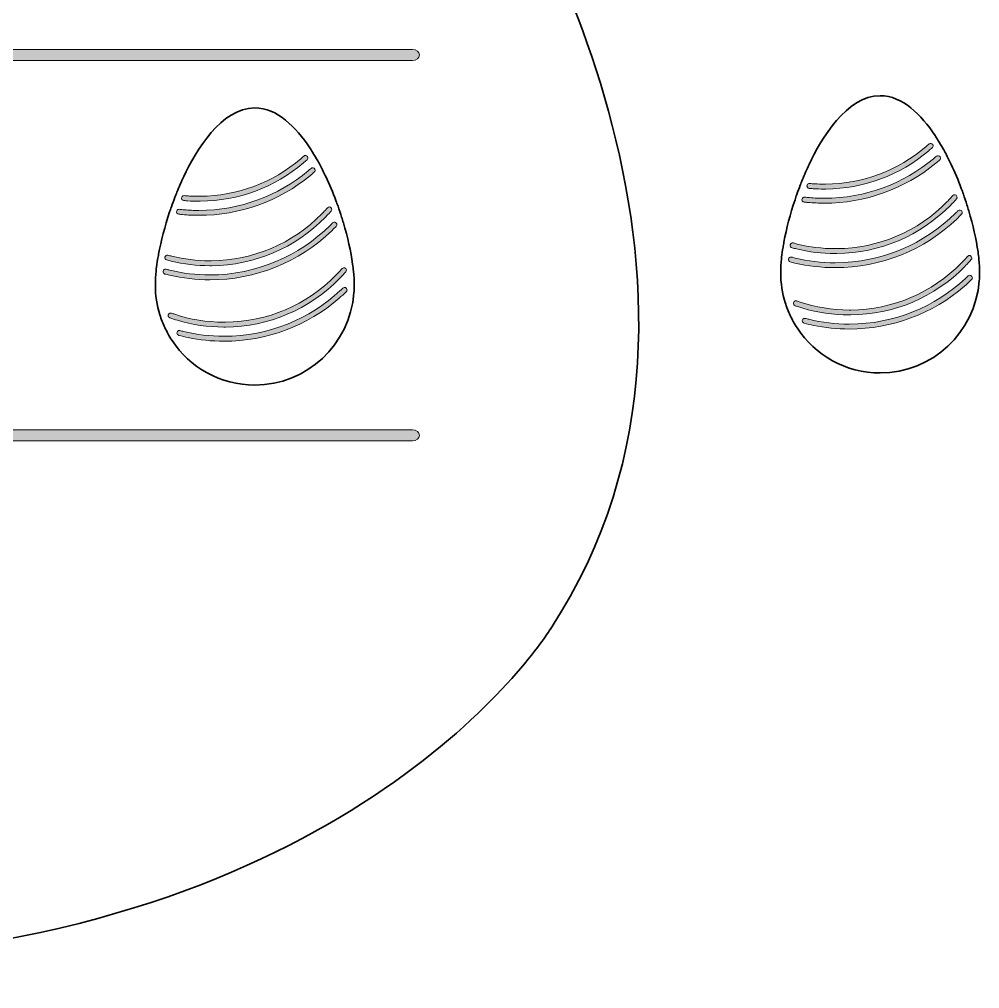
# Model space of a CAD drawing. Extents: x -194 to 1336, y -1228 to 339.
# Drawn here: x 620 to 1331, y -1228 to -511 of the extents above; entities that cross this region are included whole.
import ezdxf

# ---------------------------------------------------------------- set-up
doc = ezdxf.new("R2010")
doc.units = 0
doc.header["$MEASUREMENT"] = 0
doc.layers.add('Layer 1', color=7, linetype='Continuous', lineweight=0)

# ---------------------------------------------------------------- blocks, each defined once
blk = doc.blocks.new('Block_3')
at = {"layer": 'Layer 1', "true_color": 0x000000, "transparency": 33554687}
h = blk.add_hatch(color=18, dxfattribs=at)
h.dxf.hatch_style = 2
edge = h.paths.add_edge_path()
edge.add_spline(control_points=[(827.88, -614.06), (807.16, -631.81), (781.12, -641.61), (753.51, -641.87), (753.14, -641.87), (752.78, -641.87), (752.41, -641.87), (750.13, -641.87), (747.86, -641.8), (745.61, -641.67), (744.3, -641.6), (742.99, -641.5), (741.7, -641.38), (740.9, -641.31), (740.15, -641.75), (739.85, -642.5), (739.85, -642.51), (739.84, -642.53), (739.83, -642.54), (739.39, -643.66), (740.14, -644.9), (741.34, -645), (742.28, -645.09), (743.23, -645.16), (744.17, -645.23), (746.9, -645.41), (749.64, -645.5), (752.4, -645.5), (752.78, -645.5), (753.17, -645.5), (753.55, -645.5), (781.84, -645.24), (808.55, -635.25), (829.85, -617.16), (830.76, -616.39), (831.66, -615.61), (832.54, -614.81), (833.19, -614.22), (833.32, -613.25), (832.85, -612.52), (832.84, -612.5), (832.84, -612.49), (832.83, -612.48), (832.23, -611.55), (830.94, -611.36), (830.11, -612.11), (829.38, -612.77), (828.63, -613.42), (827.88, -614.06)], knot_values=[0, 0, 0, 0, 1, 1, 1, 2, 2, 2, 3, 3, 3, 4, 4, 4, 5, 5, 5, 6, 6, 6, 7, 7, 7, 8, 8, 8, 9, 9, 9, 10, 10, 10, 11, 11, 11, 12, 12, 12, 13, 13, 13, 14, 14, 14, 15, 15, 15, 16, 16, 16, 16], degree=3, periodic=0)
h = blk.add_hatch(color=18, dxfattribs=at)
h.dxf.hatch_style = 2
edge = h.paths.add_edge_path()
edge.add_spline(control_points=[(833.3, -623.07), (811.35, -641.33), (783.15, -652.32), (752.43, -652.32), (748.81, -652.32), (745.23, -652.17), (741.68, -651.87), (740.44, -651.76), (739.21, -651.64), (737.99, -651.5), (737.15, -651.4), (736.35, -651.89), (736.07, -652.69), (736.07, -652.71), (736.06, -652.73), (736.06, -652.74), (735.68, -653.83), (736.41, -654.99), (737.56, -655.12), (738.52, -655.23), (739.48, -655.32), (740.44, -655.41), (744.4, -655.77), (748.4, -655.95), (752.43, -655.95), (782.94, -655.95), (811.84, -645.54), (835.09, -626.39), (836.04, -625.61), (836.99, -624.81), (837.92, -624), (838.55, -623.44), (838.71, -622.52), (838.31, -621.79), (838.29, -621.75), (838.28, -621.72), (838.26, -621.69), (837.71, -620.68), (836.37, -620.44), (835.51, -621.2), (834.78, -621.83), (834.05, -622.45), (833.3, -623.07)], knot_values=[0, 0, 0, 0, 1, 1, 1, 2, 2, 2, 3, 3, 3, 4, 4, 4, 5, 5, 5, 6, 6, 6, 7, 7, 7, 8, 8, 8, 9, 9, 9, 10, 10, 10, 11, 11, 11, 12, 12, 12, 13, 13, 13, 14, 14, 14, 14], degree=3, periodic=0)
h = blk.add_hatch(color=18, dxfattribs=at)
h.dxf.hatch_style = 2
edge = h.paths.add_edge_path()
edge.add_spline(control_points=[(845.93, -652.31), (845.15, -653.15), (844.36, -653.98), (843.55, -654.8), (821.8, -676.96), (792.73, -689.32), (761.68, -689.61), (761.32, -689.62), (760.95, -689.62), (760.59, -689.62), (750.93, -689.62), (741.54, -688.43), (732.56, -686.19), (731.57, -685.95), (730.59, -685.69), (729.61, -685.42), (728.59, -685.14), (727.55, -685.8), (727.37, -686.84), (727.36, -686.87), (727.36, -686.9), (727.35, -686.93), (727.19, -687.84), (727.75, -688.72), (728.63, -688.96), (729.73, -689.27), (730.83, -689.55), (731.94, -689.82), (741.2, -692.09), (750.8, -693.25), (760.57, -693.25), (760.95, -693.25), (761.34, -693.25), (761.72, -693.24), (793.73, -692.94), (823.71, -680.2), (846.14, -657.35), (846.52, -656.96), (846.9, -656.57), (847.28, -656.18), (848.35, -655.05), (849.4, -653.91), (850.42, -652.76), (850.86, -652.27), (850.99, -651.57), (850.77, -650.96), (850.76, -650.94), (850.76, -650.93), (850.75, -650.92), (850.29, -649.64), (848.63, -649.31), (847.72, -650.33), (847.13, -650.99), (846.54, -651.65), (845.93, -652.31)], knot_values=[0, 0, 0, 0, 1, 1, 1, 2, 2, 2, 3, 3, 3, 4, 4, 4, 5, 5, 5, 6, 6, 6, 7, 7, 7, 8, 8, 8, 9, 9, 9, 10, 10, 10, 11, 11, 11, 12, 12, 12, 13, 13, 13, 14, 14, 14, 15, 15, 15, 16, 16, 16, 17, 17, 17, 18, 18, 18, 18], degree=3, periodic=0)
h = blk.add_hatch(color=18, dxfattribs=at)
h.dxf.hatch_style = 2
edge = h.paths.add_edge_path()
edge.add_spline(control_points=[(849.62, -663.43), (826.72, -686.06), (795.27, -700.06), (760.6, -700.06), (750.43, -700.06), (740.53, -698.85), (731.04, -696.58), (730.08, -696.35), (729.12, -696.11), (728.16, -695.85), (727.1, -695.57), (726.03, -696.32), (725.92, -697.42), (725.92, -697.45), (725.92, -697.47), (725.92, -697.5), (725.83, -698.37), (726.39, -699.18), (727.24, -699.41), (728.39, -699.71), (729.55, -700), (730.71, -700.27), (740.4, -702.53), (750.41, -703.69), (760.6, -703.69), (794.5, -703.69), (826.42, -690.84), (850.8, -667.43), (851.46, -666.8), (852.11, -666.17), (852.75, -665.53), (853.2, -665.07), (853.66, -664.61), (854.1, -664.15), (854.56, -663.68), (854.72, -663.01), (854.53, -662.38), (854.52, -662.35), (854.51, -662.31), (854.5, -662.27), (854.1, -660.96), (852.44, -660.56), (851.49, -661.54), (850.87, -662.18), (850.25, -662.81), (849.62, -663.43)], knot_values=[0, 0, 0, 0, 1, 1, 1, 2, 2, 2, 3, 3, 3, 4, 4, 4, 5, 5, 5, 6, 6, 6, 7, 7, 7, 8, 8, 8, 9, 9, 9, 10, 10, 10, 11, 11, 11, 12, 12, 12, 13, 13, 13, 14, 14, 14, 15, 15, 15, 15], degree=3, periodic=0)
h = blk.add_hatch(color=18, dxfattribs=at)
h.dxf.hatch_style = 2
edge = h.paths.add_edge_path()
edge.add_spline(control_points=[(856.77, -697.31), (855.87, -698.3), (854.94, -699.28), (853.99, -700.24), (832.25, -722.4), (803.17, -734.76), (772.13, -735.05), (771.76, -735.05), (771.4, -735.05), (771.03, -735.05), (758.33, -735.05), (746.1, -733), (734.64, -729.21), (733.8, -728.93), (732.95, -728.64), (732.11, -728.34), (730.67, -727.83), (729.3, -729.24), (729.84, -730.67), (729.85, -730.71), (729.87, -730.76), (729.88, -730.8), (730.07, -731.29), (730.46, -731.68), (730.96, -731.85), (732.8, -732.51), (734.66, -733.11), (736.53, -733.67), (747.58, -736.98), (759.17, -738.69), (771.01, -738.69), (771.4, -738.69), (771.78, -738.69), (772.16, -738.68), (804.18, -738.38), (834.16, -725.64), (856.59, -702.79), (856.78, -702.59), (856.98, -702.39), (857.17, -702.19), (858.58, -700.73), (859.95, -699.24), (861.28, -697.73), (861.61, -697.35), (861.77, -696.85), (861.71, -696.35), (861.71, -696.33), (861.71, -696.32), (861.71, -696.3), (861.54, -694.75), (859.6, -694.13), (858.57, -695.31), (857.98, -695.98), (857.38, -696.65), (856.77, -697.31)], knot_values=[0, 0, 0, 0, 1, 1, 1, 2, 2, 2, 3, 3, 3, 4, 4, 4, 5, 5, 5, 6, 6, 6, 7, 7, 7, 8, 8, 8, 9, 9, 9, 10, 10, 10, 11, 11, 11, 12, 12, 12, 13, 13, 13, 14, 14, 14, 15, 15, 15, 16, 16, 16, 17, 17, 17, 18, 18, 18, 18], degree=3, periodic=0)
h = blk.add_hatch(color=18, dxfattribs=at)
h.dxf.hatch_style = 2
edge = h.paths.add_edge_path()
edge.add_spline(control_points=[(857.08, -711.72), (834.47, -732.68), (804.23, -745.5), (771.05, -745.5), (760.76, -745.5), (750.76, -744.27), (741.18, -741.94), (740.27, -741.72), (739.38, -741.5), (738.48, -741.26), (736.89, -740.84), (735.62, -742.59), (736.51, -743.97), (736.53, -744), (736.56, -744.04), (736.58, -744.07), (736.82, -744.44), (737.2, -744.72), (737.63, -744.83), (739.88, -745.43), (742.16, -745.96), (744.44, -746.43), (753.1, -748.22), (762, -749.13), (771.05, -749.13), (802.73, -749.13), (832.69, -737.9), (856.38, -717.31), (858.15, -715.78), (859.89, -714.18), (861.59, -712.54), (861.91, -712.23), (862.11, -711.81), (862.14, -711.37), (862.14, -711.32), (862.14, -711.27), (862.15, -711.22), (862.26, -709.58), (860.29, -708.66), (859.11, -709.8), (858.44, -710.45), (857.76, -711.09), (857.08, -711.72)], knot_values=[0, 0, 0, 0, 1, 1, 1, 2, 2, 2, 3, 3, 3, 4, 4, 4, 5, 5, 5, 6, 6, 6, 7, 7, 7, 8, 8, 8, 9, 9, 9, 10, 10, 10, 11, 11, 11, 12, 12, 12, 13, 13, 13, 14, 14, 14, 14], degree=3, periodic=0)
at = {"layer": 'Layer 1'}
for points, knots in [([(827.88, -614.06), (807.16, -631.81), (781.12, -641.61), (753.51, -641.87), (753.14, -641.87), (752.78, -641.87), (752.41, -641.87), (750.13, -641.87), (747.86, -641.8), (745.61, -641.67), (744.3, -641.6), (742.99, -641.5), (741.7, -641.38), (740.9, -641.31), (740.15, -641.75), (739.85, -642.5), (739.85, -642.51), (739.84, -642.53), (739.83, -642.54), (739.39, -643.66), (740.14, -644.9), (741.34, -645), (742.28, -645.09), (743.23, -645.16), (744.17, -645.23), (746.9, -645.41), (749.64, -645.5), (752.4, -645.5), (752.78, -645.5), (753.17, -645.5), (753.55, -645.5), (781.84, -645.24), (808.55, -635.25), (829.85, -617.16), (830.76, -616.39), (831.66, -615.61), (832.54, -614.81), (833.19, -614.22), (833.32, -613.25), (832.85, -612.52), (832.84, -612.5), (832.84, -612.49), (832.83, -612.48), (832.23, -611.55), (830.94, -611.36), (830.11, -612.11), (829.38, -612.77), (828.63, -613.42), (827.88, -614.06)], [0, 0, 0, 0, 1, 1, 1, 2, 2, 2, 3, 3, 3, 4, 4, 4, 5, 5, 5, 6, 6, 6, 7, 7, 7, 8, 8, 8, 9, 9, 9, 10, 10, 10, 11, 11, 11, 12, 12, 12, 13, 13, 13, 14, 14, 14, 15, 15, 15, 16, 16, 16, 16]), ([(833.3, -623.07), (811.35, -641.33), (783.15, -652.32), (752.43, -652.32), (748.81, -652.32), (745.23, -652.17), (741.68, -651.87), (740.44, -651.76), (739.21, -651.64), (737.99, -651.5), (737.15, -651.4), (736.35, -651.89), (736.07, -652.69), (736.07, -652.71), (736.06, -652.73), (736.06, -652.74), (735.68, -653.83), (736.41, -654.99), (737.56, -655.12), (738.52, -655.23), (739.48, -655.32), (740.44, -655.41), (744.4, -655.77), (748.4, -655.95), (752.43, -655.95), (782.94, -655.95), (811.84, -645.54), (835.09, -626.39), (836.04, -625.61), (836.99, -624.81), (837.92, -624), (838.55, -623.44), (838.71, -622.52), (838.31, -621.79), (838.29, -621.75), (838.28, -621.72), (838.26, -621.69), (837.71, -620.68), (836.37, -620.44), (835.51, -621.2), (834.78, -621.83), (834.05, -622.45), (833.3, -623.07)], [0, 0, 0, 0, 1, 1, 1, 2, 2, 2, 3, 3, 3, 4, 4, 4, 5, 5, 5, 6, 6, 6, 7, 7, 7, 8, 8, 8, 9, 9, 9, 10, 10, 10, 11, 11, 11, 12, 12, 12, 13, 13, 13, 14, 14, 14, 14]), ([(845.93, -652.31), (845.15, -653.15), (844.36, -653.98), (843.55, -654.8), (821.8, -676.96), (792.73, -689.32), (761.68, -689.61), (761.32, -689.62), (760.95, -689.62), (760.59, -689.62), (750.93, -689.62), (741.54, -688.43), (732.56, -686.19), (731.57, -685.95), (730.59, -685.69), (729.61, -685.42), (728.59, -685.14), (727.55, -685.8), (727.37, -686.84), (727.36, -686.87), (727.36, -686.9), (727.35, -686.93), (727.19, -687.84), (727.75, -688.72), (728.63, -688.96), (729.73, -689.27), (730.83, -689.55), (731.94, -689.82), (741.2, -692.09), (750.8, -693.25), (760.57, -693.25), (760.95, -693.25), (761.34, -693.25), (761.72, -693.24), (793.73, -692.94), (823.71, -680.2), (846.14, -657.35), (846.52, -656.96), (846.9, -656.57), (847.28, -656.18), (848.35, -655.05), (849.4, -653.91), (850.42, -652.76), (850.86, -652.27), (850.99, -651.57), (850.77, -650.96), (850.76, -650.94), (850.76, -650.93), (850.75, -650.92), (850.29, -649.64), (848.63, -649.31), (847.72, -650.33), (847.13, -650.99), (846.54, -651.65), (845.93, -652.31)], [0, 0, 0, 0, 1, 1, 1, 2, 2, 2, 3, 3, 3, 4, 4, 4, 5, 5, 5, 6, 6, 6, 7, 7, 7, 8, 8, 8, 9, 9, 9, 10, 10, 10, 11, 11, 11, 12, 12, 12, 13, 13, 13, 14, 14, 14, 15, 15, 15, 16, 16, 16, 17, 17, 17, 18, 18, 18, 18]), ([(849.62, -663.43), (826.72, -686.06), (795.27, -700.06), (760.6, -700.06), (750.43, -700.06), (740.53, -698.85), (731.04, -696.58), (730.08, -696.35), (729.12, -696.11), (728.16, -695.85), (727.1, -695.57), (726.03, -696.32), (725.92, -697.42), (725.92, -697.45), (725.92, -697.47), (725.92, -697.5), (725.83, -698.37), (726.39, -699.18), (727.24, -699.41), (728.39, -699.71), (729.55, -700), (730.71, -700.27), (740.4, -702.53), (750.41, -703.69), (760.6, -703.69), (794.5, -703.69), (826.42, -690.84), (850.8, -667.43), (851.46, -666.8), (852.11, -666.17), (852.75, -665.53), (853.2, -665.07), (853.66, -664.61), (854.1, -664.15), (854.56, -663.68), (854.72, -663.01), (854.53, -662.38), (854.52, -662.35), (854.51, -662.31), (854.5, -662.27), (854.1, -660.96), (852.44, -660.56), (851.49, -661.54), (850.87, -662.18), (850.25, -662.81), (849.62, -663.43)], [0, 0, 0, 0, 1, 1, 1, 2, 2, 2, 3, 3, 3, 4, 4, 4, 5, 5, 5, 6, 6, 6, 7, 7, 7, 8, 8, 8, 9, 9, 9, 10, 10, 10, 11, 11, 11, 12, 12, 12, 13, 13, 13, 14, 14, 14, 15, 15, 15, 15]), ([(856.77, -697.31), (855.87, -698.3), (854.94, -699.28), (853.99, -700.24), (832.25, -722.4), (803.17, -734.76), (772.13, -735.05), (771.76, -735.05), (771.4, -735.05), (771.03, -735.05), (758.33, -735.05), (746.1, -733), (734.64, -729.21), (733.8, -728.93), (732.95, -728.64), (732.11, -728.34), (730.67, -727.83), (729.3, -729.24), (729.84, -730.67), (729.85, -730.71), (729.87, -730.76), (729.88, -730.8), (730.07, -731.29), (730.46, -731.68), (730.96, -731.85), (732.8, -732.51), (734.66, -733.11), (736.53, -733.67), (747.58, -736.98), (759.17, -738.69), (771.01, -738.69), (771.4, -738.69), (771.78, -738.69), (772.16, -738.68), (804.18, -738.38), (834.16, -725.64), (856.59, -702.79), (856.78, -702.59), (856.98, -702.39), (857.17, -702.19), (858.58, -700.73), (859.95, -699.24), (861.28, -697.73), (861.61, -697.35), (861.77, -696.85), (861.71, -696.35), (861.71, -696.33), (861.71, -696.32), (861.71, -696.3), (861.54, -694.75), (859.6, -694.13), (858.57, -695.31), (857.98, -695.98), (857.38, -696.65), (856.77, -697.31)], [0, 0, 0, 0, 1, 1, 1, 2, 2, 2, 3, 3, 3, 4, 4, 4, 5, 5, 5, 6, 6, 6, 7, 7, 7, 8, 8, 8, 9, 9, 9, 10, 10, 10, 11, 11, 11, 12, 12, 12, 13, 13, 13, 14, 14, 14, 15, 15, 15, 16, 16, 16, 17, 17, 17, 18, 18, 18, 18]), ([(857.08, -711.72), (834.47, -732.68), (804.23, -745.5), (771.05, -745.5), (760.76, -745.5), (750.76, -744.27), (741.18, -741.94), (740.27, -741.72), (739.38, -741.5), (738.48, -741.26), (736.89, -740.84), (735.62, -742.59), (736.51, -743.97), (736.53, -744), (736.56, -744.04), (736.58, -744.07), (736.82, -744.44), (737.2, -744.72), (737.63, -744.83), (739.88, -745.43), (742.16, -745.96), (744.44, -746.43), (753.1, -748.22), (762, -749.13), (771.05, -749.13), (802.73, -749.13), (832.69, -737.9), (856.38, -717.31), (858.15, -715.78), (859.89, -714.18), (861.59, -712.54), (861.91, -712.23), (862.11, -711.81), (862.14, -711.37), (862.14, -711.32), (862.14, -711.27), (862.15, -711.22), (862.26, -709.58), (860.29, -708.66), (859.11, -709.8), (858.44, -710.45), (857.76, -711.09), (857.08, -711.72)], [0, 0, 0, 0, 1, 1, 1, 2, 2, 2, 3, 3, 3, 4, 4, 4, 5, 5, 5, 6, 6, 6, 7, 7, 7, 8, 8, 8, 9, 9, 9, 10, 10, 10, 11, 11, 11, 12, 12, 12, 13, 13, 13, 14, 14, 14, 14])]:
    blk.add_open_spline(points, degree=3, knots=knots, dxfattribs=at)
blk = doc.blocks.new('Block_2')
at = {"layer": 'Layer 1', "color": 1, "lineweight": 35, "true_color": 0xff0000}
blk.add_open_spline([(866.98, -697.38), (866.8, -695.65), (866.58, -693.88), (866.33, -692.08), (865.01, -682.67), (862.64, -672.19), (859.48, -661.58), (859.05, -660.13), (858.6, -658.67), (858.14, -657.21), (857.3, -654.56), (856.42, -651.91), (855.49, -649.28), (854.99, -647.86), (854.48, -646.46), (853.95, -645.05), (851.67, -638.94), (849.17, -632.97), (846.49, -627.3), (845.3, -624.8), (843.95, -622.07), (842.43, -619.21), (841.8, -618.04), (841.15, -616.84), (840.47, -615.63), (839.29, -613.52), (838.03, -611.38), (836.69, -609.24), (835.99, -608.13), (835.27, -607.01), (834.54, -605.9), (824.45, -590.73), (810.52, -576.4), (793.89, -576.4), (769.06, -576.4), (750.27, -608.3), (741.28, -627.3), (739.52, -631.02), (737.84, -634.86), (736.25, -638.8), (735.74, -640.05), (735.24, -641.31), (734.75, -642.59), (733.86, -644.92), (732.99, -647.28), (732.15, -649.65), (731.71, -650.91), (731.28, -652.17), (730.85, -653.44), (727.31, -664.07), (724.49, -674.81), (722.65, -684.72), (722.4, -686.04), (722.17, -687.35), (721.96, -688.64), (721.56, -691.14), (721.22, -693.58), (720.95, -695.93), (720.8, -697.3), (720.67, -698.63), (720.57, -699.93), (720.35, -702.56), (720.24, -705.08), (720.24, -707.43), (720.24, -715.13), (721.41, -722.56), (723.59, -729.55), (724.1, -731.21), (724.67, -732.85), (725.3, -734.45), (726.52, -737.59), (727.95, -740.63), (729.57, -743.55), (730.51, -745.25), (731.52, -746.91), (732.59, -748.53), (745.81, -768.48), (768.35, -781.65), (793.89, -781.65), (832.48, -781.65), (864.24, -751.57), (867.29, -713.44), (867.44, -711.5), (867.52, -709.54), (867.53, -707.56), (867.53, -707.56), (867.53, -707.43), (867.53, -707.43), (867.53, -704.32), (867.34, -700.95), (866.98, -697.38)], degree=3, knots=[0, 0, 0, 0, 1, 1, 1, 2, 2, 2, 3, 3, 3, 4, 4, 4, 5, 5, 5, 6, 6, 6, 7, 7, 7, 8, 8, 8, 9, 9, 9, 10, 10, 10, 11, 11, 11, 12, 12, 12, 13, 13, 13, 14, 14, 14, 15, 15, 15, 16, 16, 16, 17, 17, 17, 18, 18, 18, 19, 19, 19, 20, 20, 20, 21, 21, 21, 22, 22, 22, 23, 23, 23, 24, 24, 24, 25, 25, 25, 26, 26, 26, 27, 27, 27, 28, 28, 28, 29, 29, 29, 30, 30, 30, 30], dxfattribs=at)
at = {"layer": 'Layer 1'}
blk.add_blockref('Block_3', (0, 0), dxfattribs=at)
blk = doc.blocks.new('Block_1')
at = {"layer": 'Layer 1'}
blk.add_blockref('Block_2', (0, 0), dxfattribs=at)
blk = doc.blocks.new('Block_0')
at = {"layer": 'Layer 1', "true_color": 0x000000, "transparency": 33554687}
h = blk.add_hatch(color=18, dxfattribs=at)
h.dxf.hatch_style = 2
edge = h.paths.add_edge_path()
edge.add_spline(control_points=[(324.53, -814.76), (324.53, -814.76), (604.34, -814.76), (604.34, -814.76), (604.34, -814.76), (604.34, -541.32), (604.34, -541.32), (604.34, -541.32), (324.53, -541.32), (324.53, -541.32), (324.53, -541.32), (324.53, -814.76), (324.53, -814.76)], knot_values=[0, 0, 0, 0, 1, 1, 1, 2, 2, 2, 3, 3, 3, 4, 4, 4, 4], degree=3, periodic=0)
edge = h.paths.add_edge_path()
edge.add_spline(control_points=[(608.44, -1072.38), (606.18, -1072.38), (604.34, -1070.54), (604.34, -1068.28), (604.34, -1068.28), (604.34, -822.96), (604.34, -822.96), (604.34, -822.96), (324.53, -822.96), (324.53, -822.96), (324.53, -822.96), (324.53, -1068.28), (324.53, -1068.28), (324.53, -1070.54), (322.69, -1072.38), (320.43, -1072.38), (318.17, -1072.38), (316.34, -1070.54), (316.34, -1068.28), (316.34, -1068.28), (316.34, -822.96), (316.34, -822.96), (316.34, -822.96), (18.19, -822.96), (18.19, -822.96), (15.41, -822.96), (13.15, -821.12), (13.15, -818.86), (13.15, -816.6), (15.41, -814.76), (18.19, -814.76), (18.19, -814.76), (316.34, -814.76), (316.34, -814.76), (316.34, -814.76), (316.34, -541.32), (316.34, -541.32), (316.34, -541.32), (18.19, -541.32), (18.19, -541.32), (15.41, -541.32), (13.15, -539.48), (13.15, -537.22), (13.15, -534.96), (15.41, -533.12), (18.19, -533.12), (18.19, -533.12), (316.34, -533.12), (316.34, -533.12), (316.34, -533.12), (316.34, -287.8), (316.34, -287.8), (316.34, -285.54), (318.17, -283.7), (320.43, -283.7), (322.69, -283.7), (324.53, -285.54), (324.53, -287.8), (324.53, -287.8), (324.53, -533.12), (324.53, -533.12), (324.53, -533.12), (604.34, -533.12), (604.34, -533.12), (604.34, -533.12), (604.34, -287.8), (604.34, -287.8), (604.34, -285.54), (606.18, -283.7), (608.44, -283.7), (610.7, -283.7), (612.54, -285.54), (612.54, -287.8), (612.54, -287.8), (612.54, -533.12), (612.54, -533.12), (612.54, -533.12), (910.68, -533.12), (910.68, -533.12), (913.46, -533.12), (915.73, -534.96), (915.73, -537.22), (915.73, -539.48), (913.46, -541.32), (910.68, -541.32), (910.68, -541.32), (612.54, -541.32), (612.54, -541.32), (612.54, -541.32), (612.54, -814.76), (612.54, -814.76), (612.54, -814.76), (910.68, -814.76), (910.68, -814.76), (913.46, -814.76), (915.73, -816.6), (915.73, -818.86), (915.73, -821.12), (913.46, -822.96), (910.68, -822.96), (910.68, -822.96), (612.54, -822.96), (612.54, -822.96), (612.54, -822.96), (612.54, -1068.28), (612.54, -1068.28), (612.54, -1070.54), (610.7, -1072.38), (608.44, -1072.38)], knot_values=[0, 0, 0, 0, 1, 1, 1, 2, 2, 2, 3, 3, 3, 4, 4, 4, 5, 5, 5, 6, 6, 6, 7, 7, 7, 8, 8, 8, 9, 9, 9, 10, 10, 10, 11, 11, 11, 12, 12, 12, 13, 13, 13, 14, 14, 14, 15, 15, 15, 16, 16, 16, 17, 17, 17, 18, 18, 18, 19, 19, 19, 20, 20, 20, 21, 21, 21, 22, 22, 22, 23, 23, 23, 24, 24, 24, 25, 25, 25, 26, 26, 26, 27, 27, 27, 28, 28, 28, 29, 29, 29, 30, 30, 30, 31, 31, 31, 32, 32, 32, 33, 33, 33, 34, 34, 34, 35, 35, 35, 36, 36, 36, 36], degree=3, periodic=0)
at = {"layer": 'Layer 1', "color": 1, "lineweight": 35, "true_color": 0xff0000}
blk.add_open_spline([(803.89, -202.37), (803.89, -202.37), (803.85, -202.34), (803.78, -202.27), (803.68, -202.2), (803.59, -202.13), (803.5, -202.06), (803.5, -202.06), (803.48, -202.02), (803.45, -202.02), (803.38, -201.97), (803.31, -201.9), (803.22, -201.83), (786.67, -189.25), (770.23, -177.96), (753.95, -167.8), (753.95, -167.8), (843.28, -1.38), (843.28, -1.38), (881.5, -130.55), (988.82, -124.76), (990.03, -124.76), (1018.44, -123.85), (1041.06, -112.21), (1056.85, -90.12), (1115.48, -8.03), (1053.59, 196.59), (1050.94, 205.26), (1050.94, 205.26), (1050.89, 205.28), (1050.89, 205.28), (1018.58, 306.6), (925.49, 332.41), (853.07, 336.27), (798.69, 339.11), (748.68, 309.86), (725.85, 261.52), (675.81, 155.67), (643.52, -39.62), (633.34, -107.91), (594.56, -93.89), (550.99, -82.94), (504.7, -79.47), (504.7, -79.47), (504.7, -80.47), (504.7, -80.47), (487.17, -78.73), (473.41, -78.38), (464.43, -78.4), (464.32, -78.4), (464.18, -78.4), (464.06, -78.43), (399.99, -80.01), (343.03, -93.42), (295.88, -110.32), (286.11, -44.34), (253.68, 154.41), (203.02, 261.52), (203.02, 261.52), (203, 261.5), (203, 261.5), (180.17, 309.81), (130.16, 339.06), (75.78, 336.25), (3.35, 332.39), (-89.73, 306.56), (-122.07, 205.26), (-124.72, 196.59), (-186.61, -8.03), (-127.96, -90.12), (-112.17, -112.21), (-89.55, -123.85), (-61.16, -124.76), (-59.95, -124.76), (47.37, -130.55), (85.59, -1.38), (85.59, -1.38), (176.45, -170.61), (176.45, -170.61), (168.24, -175.96), (160.15, -181.47), (152.2, -187.14), (152.13, -187.19), (152.1, -187.21), (152.1, -187.21), (14.58, -285.25), (-84.32, -429.26), (-128.12, -593.09), (-193.68, -838.16), (-89.08, -969.19), (-55.14, -1003.88), (-47.49, -1011.72), (-39.89, -1019.58), (-32.4, -1027.57), (155.73, -1228.45), (524.53, -1204.01), (524.53, -1204.01), (887.22, -1169.14), (1012.76, -962.22), (1012.76, -962.22), (1180.16, -708.8), (973.24, -385.64), (973.24, -385.64), (919.65, -305.52), (861.39, -246.24), (803.89, -202.37)], degree=3, knots=[0, 0, 0, 0, 1, 1, 1, 2, 2, 2, 3, 3, 3, 4, 4, 4, 5, 5, 5, 6, 6, 6, 7, 7, 7, 8, 8, 8, 9, 9, 9, 10, 10, 10, 11, 11, 11, 12, 12, 12, 13, 13, 13, 14, 14, 14, 15, 15, 15, 16, 16, 16, 17, 17, 17, 18, 18, 18, 19, 19, 19, 20, 20, 20, 21, 21, 21, 22, 22, 22, 23, 23, 23, 24, 24, 24, 25, 25, 25, 26, 26, 26, 27, 27, 27, 28, 28, 28, 29, 29, 29, 30, 30, 30, 31, 31, 31, 32, 32, 32, 33, 33, 33, 34, 34, 34, 35, 35, 35, 35], dxfattribs=at)
at = {"layer": 'Layer 1'}
blk.add_open_spline([(608.44, -1072.38), (606.18, -1072.38), (604.34, -1070.54), (604.34, -1068.28), (604.34, -1068.28), (604.34, -822.96), (604.34, -822.96), (604.34, -822.96), (324.53, -822.96), (324.53, -822.96), (324.53, -822.96), (324.53, -1068.28), (324.53, -1068.28), (324.53, -1070.54), (322.69, -1072.38), (320.43, -1072.38), (318.17, -1072.38), (316.34, -1070.54), (316.34, -1068.28), (316.34, -1068.28), (316.34, -822.96), (316.34, -822.96), (316.34, -822.96), (18.19, -822.96), (18.19, -822.96), (15.41, -822.96), (13.15, -821.12), (13.15, -818.86), (13.15, -816.6), (15.41, -814.76), (18.19, -814.76), (18.19, -814.76), (316.34, -814.76), (316.34, -814.76), (316.34, -814.76), (316.34, -541.32), (316.34, -541.32), (316.34, -541.32), (18.19, -541.32), (18.19, -541.32), (15.41, -541.32), (13.15, -539.48), (13.15, -537.22), (13.15, -534.96), (15.41, -533.12), (18.19, -533.12), (18.19, -533.12), (316.34, -533.12), (316.34, -533.12), (316.34, -533.12), (316.34, -287.8), (316.34, -287.8), (316.34, -285.54), (318.17, -283.7), (320.43, -283.7), (322.69, -283.7), (324.53, -285.54), (324.53, -287.8), (324.53, -287.8), (324.53, -533.12), (324.53, -533.12), (324.53, -533.12), (604.34, -533.12), (604.34, -533.12), (604.34, -533.12), (604.34, -287.8), (604.34, -287.8), (604.34, -285.54), (606.18, -283.7), (608.44, -283.7), (610.7, -283.7), (612.54, -285.54), (612.54, -287.8), (612.54, -287.8), (612.54, -533.12), (612.54, -533.12), (612.54, -533.12), (910.68, -533.12), (910.68, -533.12), (913.46, -533.12), (915.73, -534.96), (915.73, -537.22), (915.73, -539.48), (913.46, -541.32), (910.68, -541.32), (910.68, -541.32), (612.54, -541.32), (612.54, -541.32), (612.54, -541.32), (612.54, -814.76), (612.54, -814.76), (612.54, -814.76), (910.68, -814.76), (910.68, -814.76), (913.46, -814.76), (915.73, -816.6), (915.73, -818.86), (915.73, -821.12), (913.46, -822.96), (910.68, -822.96), (910.68, -822.96), (612.54, -822.96), (612.54, -822.96), (612.54, -822.96), (612.54, -1068.28), (612.54, -1068.28), (612.54, -1070.54), (610.7, -1072.38), (608.44, -1072.38)], degree=3, knots=[0, 0, 0, 0, 1, 1, 1, 2, 2, 2, 3, 3, 3, 4, 4, 4, 5, 5, 5, 6, 6, 6, 7, 7, 7, 8, 8, 8, 9, 9, 9, 10, 10, 10, 11, 11, 11, 12, 12, 12, 13, 13, 13, 14, 14, 14, 15, 15, 15, 16, 16, 16, 17, 17, 17, 18, 18, 18, 19, 19, 19, 20, 20, 20, 21, 21, 21, 22, 22, 22, 23, 23, 23, 24, 24, 24, 25, 25, 25, 26, 26, 26, 27, 27, 27, 28, 28, 28, 29, 29, 29, 30, 30, 30, 31, 31, 31, 32, 32, 32, 33, 33, 33, 34, 34, 34, 35, 35, 35, 36, 36, 36, 36], dxfattribs=at)
blk.add_blockref('Block_1', (0, 0), dxfattribs=at)
blk = doc.blocks.new('Block_9')
at = {"layer": 'Layer 1', "true_color": 0x000000, "transparency": 33554687}
h = blk.add_hatch(color=18, dxfattribs=at)
h.dxf.hatch_style = 2
edge = h.paths.add_edge_path()
edge.add_spline(control_points=[(1290.89, -605.06), (1270.17, -622.81), (1244.13, -632.61), (1216.52, -632.87), (1216.15, -632.87), (1215.79, -632.87), (1215.42, -632.87), (1213.14, -632.87), (1210.87, -632.8), (1208.62, -632.67), (1207.31, -632.6), (1206, -632.5), (1204.71, -632.38), (1203.91, -632.31), (1203.16, -632.75), (1202.86, -633.5), (1202.86, -633.51), (1202.85, -633.53), (1202.84, -633.54), (1202.4, -634.66), (1203.15, -635.9), (1204.35, -636), (1205.29, -636.09), (1206.24, -636.16), (1207.18, -636.23), (1209.91, -636.41), (1212.65, -636.5), (1215.41, -636.5), (1215.79, -636.5), (1216.18, -636.5), (1216.56, -636.5), (1244.85, -636.24), (1271.55, -626.25), (1292.86, -608.16), (1293.77, -607.39), (1294.67, -606.61), (1295.55, -605.81), (1296.2, -605.22), (1296.33, -604.25), (1295.86, -603.52), (1295.85, -603.5), (1295.84, -603.49), (1295.84, -603.48), (1295.24, -602.55), (1293.95, -602.36), (1293.12, -603.11), (1292.39, -603.77), (1291.64, -604.42), (1290.89, -605.06)], knot_values=[0, 0, 0, 0, 1, 1, 1, 2, 2, 2, 3, 3, 3, 4, 4, 4, 5, 5, 5, 6, 6, 6, 7, 7, 7, 8, 8, 8, 9, 9, 9, 10, 10, 10, 11, 11, 11, 12, 12, 12, 13, 13, 13, 14, 14, 14, 15, 15, 15, 16, 16, 16, 16], degree=3, periodic=0)
h = blk.add_hatch(color=18, dxfattribs=at)
h.dxf.hatch_style = 2
edge = h.paths.add_edge_path()
edge.add_spline(control_points=[(1296.31, -614.07), (1274.36, -632.33), (1246.16, -643.32), (1215.44, -643.32), (1211.82, -643.32), (1208.24, -643.17), (1204.69, -642.87), (1203.45, -642.76), (1202.22, -642.64), (1201, -642.5), (1200.16, -642.4), (1199.36, -642.89), (1199.08, -643.69), (1199.08, -643.71), (1199.07, -643.73), (1199.07, -643.74), (1198.69, -644.83), (1199.42, -645.99), (1200.57, -646.12), (1201.53, -646.23), (1202.49, -646.32), (1203.45, -646.41), (1207.41, -646.77), (1211.41, -646.95), (1215.44, -646.95), (1245.95, -646.95), (1274.85, -636.54), (1298.1, -617.39), (1299.05, -616.61), (1300, -615.81), (1300.93, -615), (1301.56, -614.44), (1301.72, -613.52), (1301.32, -612.79), (1301.3, -612.75), (1301.29, -612.72), (1301.27, -612.69), (1300.72, -611.68), (1299.38, -611.44), (1298.52, -612.2), (1297.79, -612.83), (1297.06, -613.45), (1296.31, -614.07)], knot_values=[0, 0, 0, 0, 1, 1, 1, 2, 2, 2, 3, 3, 3, 4, 4, 4, 5, 5, 5, 6, 6, 6, 7, 7, 7, 8, 8, 8, 9, 9, 9, 10, 10, 10, 11, 11, 11, 12, 12, 12, 13, 13, 13, 14, 14, 14, 14], degree=3, periodic=0)
h = blk.add_hatch(color=18, dxfattribs=at)
h.dxf.hatch_style = 2
edge = h.paths.add_edge_path()
edge.add_spline(control_points=[(1308.94, -643.31), (1308.16, -644.15), (1307.37, -644.98), (1306.56, -645.8), (1284.81, -667.96), (1255.74, -680.32), (1224.69, -680.61), (1224.33, -680.62), (1223.96, -680.62), (1223.6, -680.62), (1213.94, -680.62), (1204.55, -679.43), (1195.57, -677.19), (1194.58, -676.95), (1193.6, -676.69), (1192.62, -676.42), (1191.6, -676.14), (1190.56, -676.8), (1190.38, -677.84), (1190.37, -677.87), (1190.37, -677.9), (1190.36, -677.93), (1190.2, -678.84), (1190.76, -679.72), (1191.64, -679.96), (1192.74, -680.27), (1193.84, -680.55), (1194.95, -680.82), (1204.21, -683.09), (1213.81, -684.25), (1223.58, -684.25), (1223.96, -684.25), (1224.35, -684.25), (1224.73, -684.24), (1256.74, -683.94), (1286.72, -671.2), (1309.15, -648.35), (1309.53, -647.96), (1309.91, -647.57), (1310.29, -647.18), (1311.36, -646.05), (1312.41, -644.91), (1313.43, -643.76), (1313.87, -643.27), (1314, -642.57), (1313.78, -641.96), (1313.77, -641.94), (1313.77, -641.93), (1313.76, -641.92), (1313.3, -640.64), (1311.63, -640.31), (1310.73, -641.33), (1310.14, -641.99), (1309.54, -642.65), (1308.94, -643.31)], knot_values=[0, 0, 0, 0, 1, 1, 1, 2, 2, 2, 3, 3, 3, 4, 4, 4, 5, 5, 5, 6, 6, 6, 7, 7, 7, 8, 8, 8, 9, 9, 9, 10, 10, 10, 11, 11, 11, 12, 12, 12, 13, 13, 13, 14, 14, 14, 15, 15, 15, 16, 16, 16, 17, 17, 17, 18, 18, 18, 18], degree=3, periodic=0)
h = blk.add_hatch(color=18, dxfattribs=at)
h.dxf.hatch_style = 2
edge = h.paths.add_edge_path()
edge.add_spline(control_points=[(1312.63, -654.43), (1289.73, -677.06), (1258.28, -691.06), (1223.61, -691.06), (1213.44, -691.06), (1203.54, -689.85), (1194.05, -687.58), (1193.09, -687.35), (1192.13, -687.11), (1191.17, -686.85), (1190.11, -686.57), (1189.04, -687.32), (1188.93, -688.42), (1188.93, -688.45), (1188.93, -688.47), (1188.93, -688.5), (1188.84, -689.37), (1189.4, -690.18), (1190.25, -690.41), (1191.4, -690.71), (1192.56, -691), (1193.72, -691.27), (1203.41, -693.53), (1213.42, -694.69), (1223.61, -694.69), (1257.51, -694.69), (1289.43, -681.84), (1313.81, -658.43), (1314.47, -657.8), (1315.11, -657.17), (1315.75, -656.53), (1316.21, -656.07), (1316.67, -655.61), (1317.11, -655.15), (1317.57, -654.68), (1317.73, -654.01), (1317.54, -653.38), (1317.53, -653.35), (1317.52, -653.31), (1317.51, -653.27), (1317.11, -651.96), (1315.45, -651.56), (1314.5, -652.54), (1313.88, -653.18), (1313.26, -653.81), (1312.63, -654.43)], knot_values=[0, 0, 0, 0, 1, 1, 1, 2, 2, 2, 3, 3, 3, 4, 4, 4, 5, 5, 5, 6, 6, 6, 7, 7, 7, 8, 8, 8, 9, 9, 9, 10, 10, 10, 11, 11, 11, 12, 12, 12, 13, 13, 13, 14, 14, 14, 15, 15, 15, 15], degree=3, periodic=0)
h = blk.add_hatch(color=18, dxfattribs=at)
h.dxf.hatch_style = 2
edge = h.paths.add_edge_path()
edge.add_spline(control_points=[(1319.78, -688.31), (1318.88, -689.3), (1317.95, -690.28), (1317, -691.24), (1295.26, -713.4), (1266.18, -725.76), (1235.14, -726.05), (1234.77, -726.05), (1234.41, -726.05), (1234.04, -726.05), (1221.34, -726.05), (1209.11, -724), (1197.65, -720.21), (1196.81, -719.93), (1195.96, -719.64), (1195.12, -719.34), (1193.68, -718.83), (1192.31, -720.24), (1192.85, -721.67), (1192.86, -721.71), (1192.88, -721.76), (1192.89, -721.8), (1193.08, -722.29), (1193.47, -722.68), (1193.97, -722.85), (1195.81, -723.51), (1197.67, -724.11), (1199.54, -724.67), (1210.59, -727.98), (1222.18, -729.69), (1234.02, -729.69), (1234.41, -729.69), (1234.79, -729.69), (1235.17, -729.68), (1267.19, -729.38), (1297.17, -716.64), (1319.6, -693.79), (1319.79, -693.59), (1319.99, -693.39), (1320.18, -693.19), (1321.59, -691.73), (1322.96, -690.24), (1324.29, -688.73), (1324.62, -688.35), (1324.78, -687.85), (1324.72, -687.35), (1324.72, -687.33), (1324.72, -687.32), (1324.72, -687.3), (1324.55, -685.75), (1322.61, -685.13), (1321.58, -686.31), (1320.99, -686.98), (1320.39, -687.65), (1319.78, -688.31)], knot_values=[0, 0, 0, 0, 1, 1, 1, 2, 2, 2, 3, 3, 3, 4, 4, 4, 5, 5, 5, 6, 6, 6, 7, 7, 7, 8, 8, 8, 9, 9, 9, 10, 10, 10, 11, 11, 11, 12, 12, 12, 13, 13, 13, 14, 14, 14, 15, 15, 15, 16, 16, 16, 17, 17, 17, 18, 18, 18, 18], degree=3, periodic=0)
h = blk.add_hatch(color=18, dxfattribs=at)
h.dxf.hatch_style = 2
edge = h.paths.add_edge_path()
edge.add_spline(control_points=[(1320.09, -702.72), (1297.48, -723.68), (1267.24, -736.5), (1234.06, -736.5), (1223.77, -736.5), (1213.77, -735.27), (1204.19, -732.94), (1203.28, -732.72), (1202.39, -732.5), (1201.49, -732.26), (1199.9, -731.84), (1198.63, -733.59), (1199.52, -734.97), (1199.54, -735), (1199.56, -735.04), (1199.59, -735.07), (1199.83, -735.44), (1200.21, -735.72), (1200.64, -735.83), (1202.89, -736.43), (1205.17, -736.96), (1207.45, -737.43), (1216.11, -739.22), (1225.01, -740.13), (1234.06, -740.13), (1265.74, -740.13), (1295.7, -728.9), (1319.39, -708.31), (1321.16, -706.78), (1322.9, -705.18), (1324.6, -703.54), (1324.92, -703.23), (1325.11, -702.81), (1325.15, -702.37), (1325.15, -702.32), (1325.15, -702.27), (1325.16, -702.22), (1325.27, -700.58), (1323.3, -699.66), (1322.11, -700.8), (1321.45, -701.45), (1320.77, -702.09), (1320.09, -702.72)], knot_values=[0, 0, 0, 0, 1, 1, 1, 2, 2, 2, 3, 3, 3, 4, 4, 4, 5, 5, 5, 6, 6, 6, 7, 7, 7, 8, 8, 8, 9, 9, 9, 10, 10, 10, 11, 11, 11, 12, 12, 12, 13, 13, 13, 14, 14, 14, 14], degree=3, periodic=0)
at = {"layer": 'Layer 1'}
for points, knots in [([(1290.89, -605.06), (1270.17, -622.81), (1244.13, -632.61), (1216.52, -632.87), (1216.15, -632.87), (1215.79, -632.87), (1215.42, -632.87), (1213.14, -632.87), (1210.87, -632.8), (1208.62, -632.67), (1207.31, -632.6), (1206, -632.5), (1204.71, -632.38), (1203.91, -632.31), (1203.16, -632.75), (1202.86, -633.5), (1202.86, -633.51), (1202.85, -633.53), (1202.84, -633.54), (1202.4, -634.66), (1203.15, -635.9), (1204.35, -636), (1205.29, -636.09), (1206.24, -636.16), (1207.18, -636.23), (1209.91, -636.41), (1212.65, -636.5), (1215.41, -636.5), (1215.79, -636.5), (1216.18, -636.5), (1216.56, -636.5), (1244.85, -636.24), (1271.55, -626.25), (1292.86, -608.16), (1293.77, -607.39), (1294.67, -606.61), (1295.55, -605.81), (1296.2, -605.22), (1296.33, -604.25), (1295.86, -603.52), (1295.85, -603.5), (1295.84, -603.49), (1295.84, -603.48), (1295.24, -602.55), (1293.95, -602.36), (1293.12, -603.11), (1292.39, -603.77), (1291.64, -604.42), (1290.89, -605.06)], [0, 0, 0, 0, 1, 1, 1, 2, 2, 2, 3, 3, 3, 4, 4, 4, 5, 5, 5, 6, 6, 6, 7, 7, 7, 8, 8, 8, 9, 9, 9, 10, 10, 10, 11, 11, 11, 12, 12, 12, 13, 13, 13, 14, 14, 14, 15, 15, 15, 16, 16, 16, 16]), ([(1296.31, -614.07), (1274.36, -632.33), (1246.16, -643.32), (1215.44, -643.32), (1211.82, -643.32), (1208.24, -643.17), (1204.69, -642.87), (1203.45, -642.76), (1202.22, -642.64), (1201, -642.5), (1200.16, -642.4), (1199.36, -642.89), (1199.08, -643.69), (1199.08, -643.71), (1199.07, -643.73), (1199.07, -643.74), (1198.69, -644.83), (1199.42, -645.99), (1200.57, -646.12), (1201.53, -646.23), (1202.49, -646.32), (1203.45, -646.41), (1207.41, -646.77), (1211.41, -646.95), (1215.44, -646.95), (1245.95, -646.95), (1274.85, -636.54), (1298.1, -617.39), (1299.05, -616.61), (1300, -615.81), (1300.93, -615), (1301.56, -614.44), (1301.72, -613.52), (1301.32, -612.79), (1301.3, -612.75), (1301.29, -612.72), (1301.27, -612.69), (1300.72, -611.68), (1299.38, -611.44), (1298.52, -612.2), (1297.79, -612.83), (1297.06, -613.45), (1296.31, -614.07)], [0, 0, 0, 0, 1, 1, 1, 2, 2, 2, 3, 3, 3, 4, 4, 4, 5, 5, 5, 6, 6, 6, 7, 7, 7, 8, 8, 8, 9, 9, 9, 10, 10, 10, 11, 11, 11, 12, 12, 12, 13, 13, 13, 14, 14, 14, 14]), ([(1308.94, -643.31), (1308.16, -644.15), (1307.37, -644.98), (1306.56, -645.8), (1284.81, -667.96), (1255.74, -680.32), (1224.69, -680.61), (1224.33, -680.62), (1223.96, -680.62), (1223.6, -680.62), (1213.94, -680.62), (1204.55, -679.43), (1195.57, -677.19), (1194.58, -676.95), (1193.6, -676.69), (1192.62, -676.42), (1191.6, -676.14), (1190.56, -676.8), (1190.38, -677.84), (1190.37, -677.87), (1190.37, -677.9), (1190.36, -677.93), (1190.2, -678.84), (1190.76, -679.72), (1191.64, -679.96), (1192.74, -680.27), (1193.84, -680.55), (1194.95, -680.82), (1204.21, -683.09), (1213.81, -684.25), (1223.58, -684.25), (1223.96, -684.25), (1224.35, -684.25), (1224.73, -684.24), (1256.74, -683.94), (1286.72, -671.2), (1309.15, -648.35), (1309.53, -647.96), (1309.91, -647.57), (1310.29, -647.18), (1311.36, -646.05), (1312.41, -644.91), (1313.43, -643.76), (1313.87, -643.27), (1314, -642.57), (1313.78, -641.96), (1313.77, -641.94), (1313.77, -641.93), (1313.76, -641.92), (1313.3, -640.64), (1311.63, -640.31), (1310.73, -641.33), (1310.14, -641.99), (1309.54, -642.65), (1308.94, -643.31)], [0, 0, 0, 0, 1, 1, 1, 2, 2, 2, 3, 3, 3, 4, 4, 4, 5, 5, 5, 6, 6, 6, 7, 7, 7, 8, 8, 8, 9, 9, 9, 10, 10, 10, 11, 11, 11, 12, 12, 12, 13, 13, 13, 14, 14, 14, 15, 15, 15, 16, 16, 16, 17, 17, 17, 18, 18, 18, 18]), ([(1312.63, -654.43), (1289.73, -677.06), (1258.28, -691.06), (1223.61, -691.06), (1213.44, -691.06), (1203.54, -689.85), (1194.05, -687.58), (1193.09, -687.35), (1192.13, -687.11), (1191.17, -686.85), (1190.11, -686.57), (1189.04, -687.32), (1188.93, -688.42), (1188.93, -688.45), (1188.93, -688.47), (1188.93, -688.5), (1188.84, -689.37), (1189.4, -690.18), (1190.25, -690.41), (1191.4, -690.71), (1192.56, -691), (1193.72, -691.27), (1203.41, -693.53), (1213.42, -694.69), (1223.61, -694.69), (1257.51, -694.69), (1289.43, -681.84), (1313.81, -658.43), (1314.47, -657.8), (1315.11, -657.17), (1315.75, -656.53), (1316.21, -656.07), (1316.67, -655.61), (1317.11, -655.15), (1317.57, -654.68), (1317.73, -654.01), (1317.54, -653.38), (1317.53, -653.35), (1317.52, -653.31), (1317.51, -653.27), (1317.11, -651.96), (1315.45, -651.56), (1314.5, -652.54), (1313.88, -653.18), (1313.26, -653.81), (1312.63, -654.43)], [0, 0, 0, 0, 1, 1, 1, 2, 2, 2, 3, 3, 3, 4, 4, 4, 5, 5, 5, 6, 6, 6, 7, 7, 7, 8, 8, 8, 9, 9, 9, 10, 10, 10, 11, 11, 11, 12, 12, 12, 13, 13, 13, 14, 14, 14, 15, 15, 15, 15]), ([(1319.78, -688.31), (1318.88, -689.3), (1317.95, -690.28), (1317, -691.24), (1295.26, -713.4), (1266.18, -725.76), (1235.14, -726.05), (1234.77, -726.05), (1234.41, -726.05), (1234.04, -726.05), (1221.34, -726.05), (1209.11, -724), (1197.65, -720.21), (1196.81, -719.93), (1195.96, -719.64), (1195.12, -719.34), (1193.68, -718.83), (1192.31, -720.24), (1192.85, -721.67), (1192.86, -721.71), (1192.88, -721.76), (1192.89, -721.8), (1193.08, -722.29), (1193.47, -722.68), (1193.97, -722.85), (1195.81, -723.51), (1197.67, -724.11), (1199.54, -724.67), (1210.59, -727.98), (1222.18, -729.69), (1234.02, -729.69), (1234.41, -729.69), (1234.79, -729.69), (1235.17, -729.68), (1267.19, -729.38), (1297.17, -716.64), (1319.6, -693.79), (1319.79, -693.59), (1319.99, -693.39), (1320.18, -693.19), (1321.59, -691.73), (1322.96, -690.24), (1324.29, -688.73), (1324.62, -688.35), (1324.78, -687.85), (1324.72, -687.35), (1324.72, -687.33), (1324.72, -687.32), (1324.72, -687.3), (1324.55, -685.75), (1322.61, -685.13), (1321.58, -686.31), (1320.99, -686.98), (1320.39, -687.65), (1319.78, -688.31)], [0, 0, 0, 0, 1, 1, 1, 2, 2, 2, 3, 3, 3, 4, 4, 4, 5, 5, 5, 6, 6, 6, 7, 7, 7, 8, 8, 8, 9, 9, 9, 10, 10, 10, 11, 11, 11, 12, 12, 12, 13, 13, 13, 14, 14, 14, 15, 15, 15, 16, 16, 16, 17, 17, 17, 18, 18, 18, 18]), ([(1320.09, -702.72), (1297.48, -723.68), (1267.24, -736.5), (1234.06, -736.5), (1223.77, -736.5), (1213.77, -735.27), (1204.19, -732.94), (1203.28, -732.72), (1202.39, -732.5), (1201.49, -732.26), (1199.9, -731.84), (1198.63, -733.59), (1199.52, -734.97), (1199.54, -735), (1199.56, -735.04), (1199.59, -735.07), (1199.83, -735.44), (1200.21, -735.72), (1200.64, -735.83), (1202.89, -736.43), (1205.17, -736.96), (1207.45, -737.43), (1216.11, -739.22), (1225.01, -740.13), (1234.06, -740.13), (1265.74, -740.13), (1295.7, -728.9), (1319.39, -708.31), (1321.16, -706.78), (1322.9, -705.18), (1324.6, -703.54), (1324.92, -703.23), (1325.11, -702.81), (1325.15, -702.37), (1325.15, -702.32), (1325.15, -702.27), (1325.16, -702.22), (1325.27, -700.58), (1323.3, -699.66), (1322.11, -700.8), (1321.45, -701.45), (1320.77, -702.09), (1320.09, -702.72)], [0, 0, 0, 0, 1, 1, 1, 2, 2, 2, 3, 3, 3, 4, 4, 4, 5, 5, 5, 6, 6, 6, 7, 7, 7, 8, 8, 8, 9, 9, 9, 10, 10, 10, 11, 11, 11, 12, 12, 12, 13, 13, 13, 14, 14, 14, 14])]:
    blk.add_open_spline(points, degree=3, knots=knots, dxfattribs=at)
blk = doc.blocks.new('Block_8')
at = {"layer": 'Layer 1', "color": 1, "lineweight": 35, "true_color": 0xff0000}
blk.add_open_spline([(1329.98, -688.38), (1329.81, -686.65), (1329.59, -684.88), (1329.34, -683.08), (1328.02, -673.67), (1325.65, -663.19), (1322.49, -652.58), (1322.06, -651.13), (1321.61, -649.67), (1321.15, -648.21), (1320.31, -645.56), (1319.43, -642.91), (1318.5, -640.28), (1318, -638.86), (1317.49, -637.46), (1316.96, -636.05), (1314.68, -629.94), (1312.18, -623.97), (1309.5, -618.3), (1308.31, -615.8), (1306.96, -613.07), (1305.44, -610.21), (1304.81, -609.04), (1304.16, -607.84), (1303.48, -606.63), (1302.3, -604.52), (1301.04, -602.38), (1299.7, -600.24), (1299, -599.13), (1298.28, -598.01), (1297.55, -596.9), (1287.46, -581.73), (1273.53, -567.4), (1256.9, -567.4), (1232.07, -567.4), (1213.28, -599.3), (1204.29, -618.3), (1202.53, -622.02), (1200.85, -625.86), (1199.26, -629.8), (1198.75, -631.05), (1198.25, -632.31), (1197.76, -633.59), (1196.87, -635.92), (1196, -638.28), (1195.16, -640.65), (1194.72, -641.91), (1194.29, -643.17), (1193.86, -644.44), (1190.32, -655.07), (1187.5, -665.81), (1185.66, -675.72), (1185.41, -677.04), (1185.18, -678.35), (1184.97, -679.64), (1184.57, -682.14), (1184.23, -684.58), (1183.96, -686.93), (1183.81, -688.3), (1183.68, -689.63), (1183.58, -690.93), (1183.36, -693.56), (1183.25, -696.08), (1183.25, -698.43), (1183.25, -706.13), (1184.42, -713.56), (1186.6, -720.55), (1187.11, -722.21), (1187.68, -723.85), (1188.31, -725.45), (1189.53, -728.59), (1190.96, -731.63), (1192.58, -734.55), (1193.52, -736.25), (1194.53, -737.91), (1195.6, -739.53), (1208.82, -759.48), (1231.36, -772.65), (1256.9, -772.65), (1295.49, -772.65), (1327.25, -742.57), (1330.3, -704.44), (1330.45, -702.5), (1330.53, -700.54), (1330.54, -698.56), (1330.54, -698.56), (1330.54, -698.43), (1330.54, -698.43), (1330.54, -695.32), (1330.35, -691.95), (1329.98, -688.38)], degree=3, knots=[0, 0, 0, 0, 1, 1, 1, 2, 2, 2, 3, 3, 3, 4, 4, 4, 5, 5, 5, 6, 6, 6, 7, 7, 7, 8, 8, 8, 9, 9, 9, 10, 10, 10, 11, 11, 11, 12, 12, 12, 13, 13, 13, 14, 14, 14, 15, 15, 15, 16, 16, 16, 17, 17, 17, 18, 18, 18, 19, 19, 19, 20, 20, 20, 21, 21, 21, 22, 22, 22, 23, 23, 23, 24, 24, 24, 25, 25, 25, 26, 26, 26, 27, 27, 27, 28, 28, 28, 29, 29, 29, 30, 30, 30, 30], dxfattribs=at)
at = {"layer": 'Layer 1'}
blk.add_blockref('Block_9', (0, 0), dxfattribs=at)

msp = doc.modelspace()

# ---------------------------------------------------------------- block references
at = {"layer": 'Layer 1'}
for name in ['Block_0', 'Block_8']:
    msp.add_blockref(name, (0, 0), dxfattribs=at)

doc.saveas('drawing.dxf')
